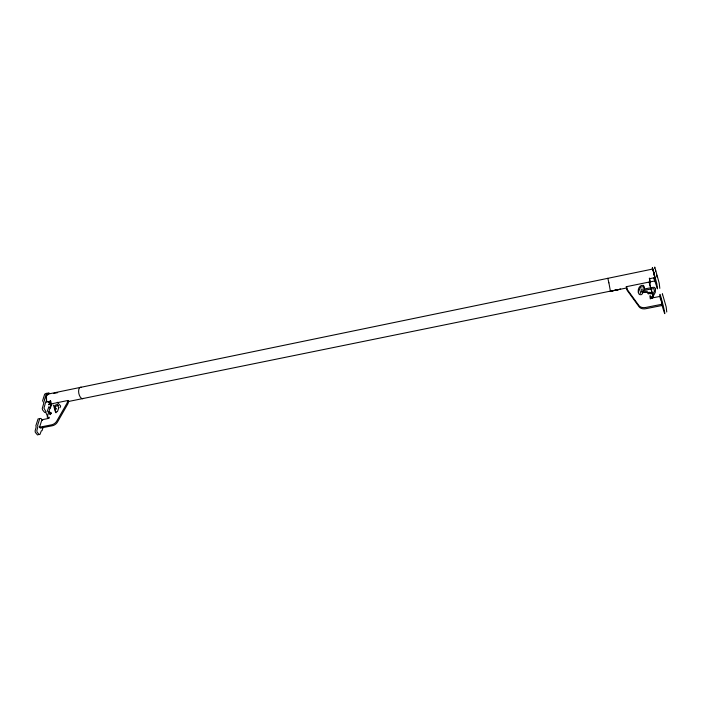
<?xml version="1.0" encoding="UTF-8"?>
<svg xmlns="http://www.w3.org/2000/svg" width="702" height="702" viewBox="0 0 702 702"><rect width="100%" height="100%" fill="white"/><g stroke="black" fill="none" stroke-linecap="round" stroke-linejoin="round"><path stroke-width="1.05" d="M652.246 268.673L652.421 267.55L656.844 283.766L657.449 288.855L654.001 278.483M650.122 296.534L650.131 295.138M654.58 268.155L654.764 267.058L659.231 283.275L659.819 288.373M640.233 293.568L640.505 291.944L641.909 291.348L647.437 291.295M644.594 289.557L643.655 286.583L640.549 287.109L638.302 292.33M652.684 270.165L652.746 269.665L653.193 270.542M67.954 400.491L67.085 403.071L56.704 421.165A5.107 3.019 -36.4 0 1 51.65 424.815L39.566 427.202L40.33 428.115L52.396 425.737A5.098 3.019 -36.4 0 0 57.45 422.086L67.936 403.773L68.673 401.412L67.954 400.491L51.307 403.878L47.166 417.163L49.351 417.269L48.868 418.225L47.911 418.076M58.67 408.195L57.476 411.547L55.537 412.258L54.229 407.809L54.879 405.352L57.459 404.378L58.661 407.651M49.623 413.724L49.824 413.057L51.158 412.785L50.184 413.926L49.623 413.724L50.36 414.645M50.465 407.818L51.597 404.185M43.261 426.798L42.032 430.712L41.33 430.791L39.97 434.424L39.215 434.599L37.101 432.081L36.837 430.668L37.89 426.658L37.601 425.386L39.786 418.515L40.918 418.445L42.664 420.419M39.566 427.202L41.918 419.77L48.815 418.366M47.034 411.942L48.877 406.704L50.246 407.976M642.365 289.882L642.4 290.093M650.175 296.674L650.113 297.745L651.175 298.157L660.178 296.358L662.591 305.396L645.761 308.713A6.116 4.089 -7.9 0 1 639.18 306.906L627.158 290.356L626.289 286.706L649.131 282.055L653.079 295.928L652.342 296.7L651.474 296.525M650.333 297.902L650.271 298.973M652.158 298.096L655.291 292.365L655.545 288.557L654.378 287.399L653.185 287.32L644.331 288.987M652.711 294.55L654.431 291.181L653.913 288.575L644.454 290.18M60.003 407.739L60.67 406.037L57.257 402.246M610.389 291.128L68.041 401.579M48.982 404.905L48.605 404.431L50.412 403.088A4.449 2.36 78.1 0 0 50.992 402.378M648.043 292.725L649.894 292.365L650.087 293.059L649.253 293.594L648.236 293.427L648.043 292.725L648.2 293.954L649.034 293.427L648.876 292.199M50.57 413.978L51.334 413.513L50.597 412.592M652.5 297.929L653.229 297.157L649.131 282.055M641.619 289.11L642.154 288.908M38.241 434.757L37.487 434.942L35.363 432.423L35.1 431.01L36.162 427L35.872 425.728L38.066 418.857L39.198 418.787M47.35 394.234L652.755 269.033M53.44 393.515L57.687 392.637M48.736 394.041A5.098 2.711 78.1 0 0 46.13 398.043L46.674 402.027L50.57 401.228L50.649 402.895A1.211 0.641 78.2 0 0 50.772 403.51M654.308 279.115A6.011 0.491 78.7 0 0 654.817 280.546L655.352 281.484L655.273 280.853L649.868 281.95L650.166 282.38L649.464 278.729L654.887 277.615L653.913 272.99A6.011 0.491 78.7 0 0 652.632 270.832M48.605 404.431L50.544 404.036M627.009 287.899L610.292 291.269L620.603 289.163L610.398 291.172L608.888 282.809M662.451 304.159L645.603 307.485A6.125 4.089 -7.9 0 1 639.004 305.677L627.114 289.347L626.289 286.706M45.34 412.285L44.612 412.407L42.532 409.854L42.269 408.494L43.849 402.895L42.611 400.728L44.682 394.147L46.736 393.19M641.953 292.497L647.411 292.444M666.751 311.978L666.18 306.906L662.39 293.761L662.425 294.752M652.149 297.999L650.886 297.657M58.371 405.423L55.607 406.274L54.967 408.731L55.967 412.811M49.614 393.41L48.42 392.839L46.367 393.796L44.331 400.158L45.542 402.553L43.972 408.152L45.788 411.425M50.57 401.228L50.193 400.745L50.29 402.772A1.86 0.983 78.2 0 0 51.527 404.94M56.046 408.231L56.678 409.09M655.273 280.853L654.106 278.08M53.273 405.098L54.721 408.046M45.753 412.364L47.552 416.33M655.387 270.147L655.747 271.139M654.141 277.781L654.501 278.782L654.589 277.544M660.328 297.595L662.591 305.396M661.565 303.633C670.919 335.907 656.782 277.869 660.494 299.184M607.8 278.273L608.897 282.853M653.395 271.63L653.86 273.455M653.527 271.718L653.895 273.218M654.097 274.105L654.492 275.86M654.001 274.175L654.299 275.623M656.651 275.131L656.949 277.062M649.894 292.365L650.052 293.594M649.464 278.729L649.385 278.089L650.324 283.152L649.868 281.95M641.084 289.812L641.286 291.541M46.674 402.027L46.49 398.166A4.449 2.36 78.1 0 1 46.56 396.823M83.564 398.394A5.87 2.922 78.1 0 1 78.817 393.392A5.87 2.922 78.1 0 1 81.397 387.285M51.711 404.22A1.211 0.641 78.2 0 1 51.035 404.01M46.885 395.709A4.449 2.36 78.1 0 1 48.14 394.603M50.842 401.219A3.607 1.913 78.1 0 1 48.157 401.641M49.158 401.562A3.607 1.922 78 0 1 48.491 402.615M48.859 411.828L48.842 412.276L49.737 411.714L48.859 411.828M644.454 287.82L642.427 293.761L641.101 294.752L639.32 294.515C636.749 291.435 638.776 284.415 643.497 285.363L644.454 287.82M650.71 293.085L650.289 293.524L651.517 293.769L650.71 293.085"/></g></svg>
